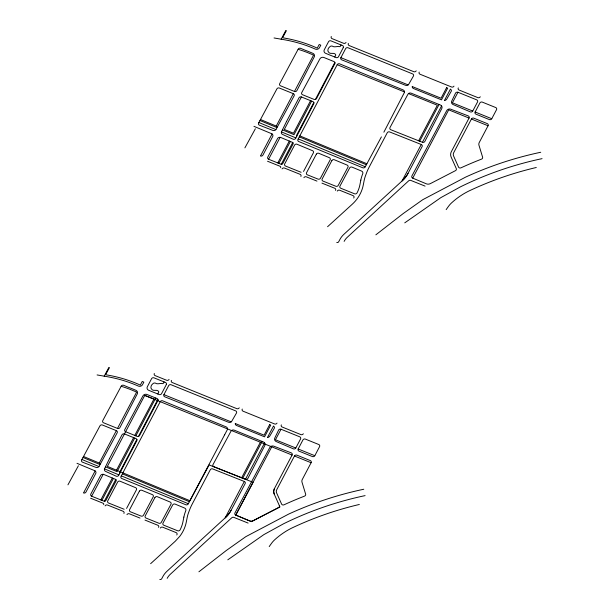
<?xml version="1.0" encoding="UTF-8"?>
<svg xmlns="http://www.w3.org/2000/svg" width="610" height="610" viewBox="0 0 610 610"><rect width="100%" height="100%" fill="white"/><g stroke="black" fill="none" stroke-linecap="round" stroke-linejoin="round"><path stroke-width="0.91" d="M279.334 505.553A1.822 1.632 -12.7 0 1 278.488 507.642L253.424 520.582A4.491 4.018 -12.7 0 1 249.337 520.772L235.78 515.114A1.822 1.632 -12.7 0 1 234.941 512.957L269.757 447.603A3.035 2.714 -12.7 0 1 273.814 446.177L291.275 452.879A1.822 1.632 -12.7 0 1 292.098 455.037L274.409 488.625L273.669 491.317L274.18 493.993L279.937 506.918L251.404 521.641L235.719 515.061L253.058 482.312L209.146 464.934L189.908 500.711L107.36 466.391L144.745 395.41L154.97 399.451M276.238 126.064L293.303 93.665L279.342 88.023A1.822 1.632 -12.7 0 0 276.917 88.869L258.61 123.037A1.822 1.632 -12.7 0 0 259.418 125.187L272.853 130.41A2.425 2.173 -12.7 0 0 276.124 129.274L294.134 95.823A1.822 1.632 -12.7 0 0 293.303 93.665M99.285 463.036L116.342 430.637L102.388 424.995A1.822 1.632 -12.7 0 0 99.964 425.841L81.656 460.009A1.822 1.632 -12.7 0 0 82.457 462.159L95.9 467.382A2.425 2.173 -12.7 0 0 99.163 466.246L117.181 432.795A1.822 1.632 -12.7 0 0 116.342 430.637M100.841 499.903L112.339 478.011M116.51 470.196L133.613 437.629M277.794 162.931L289.292 141.04M310.566 100.658L293.463 133.224L284.313 129.419L301.416 96.952M101.923 500.337L113.414 478.453M134.696 438.064L117.059 471.652L105.538 466.856M135.855 435.86L155.725 398.025M157.776 393.984L158.852 391.94C157.601 388.486 152.652 392.321 151.189 388.448A3.004 2.692 -12.7 0 1 150.922 387.457L151.158 386.046A6.466 5.787 -12.7 0 1 151.669 384.971L153.262 383.377A3.012 2.692 -12.7 0 1 155.153 383.019C157.54 384.681 159.66 383.088 162.115 383.576A1.167 1.037 -12.7 0 0 163.472 383.141L164.113 381.929M278.877 163.366L290.375 141.482M311.649 101.092L294.02 134.673L282.499 129.884M334.73 57.012L335.805 54.969C334.554 51.514 329.613 55.35 328.149 51.476A3.004 2.692 -12.7 0 1 327.875 50.485L328.111 49.074A6.466 5.787 -12.7 0 1 328.622 47.999L330.216 46.406A3.012 2.692 -12.7 0 1 332.114 46.047C334.493 47.71 336.613 46.116 339.068 46.604A1.167 1.037 -12.7 0 0 340.426 46.162L341.066 44.957M104.31 501.283L115.778 479.452M281.263 164.311L292.739 142.481M136.876 439.406L119.43 472.636L119.972 472.857M138.439 436.432L157.906 399.359M313.837 102.434L296.384 135.664L296.925 135.885M315.4 99.453L334.867 62.388M163.922 394.655L168.673 385.611A1.822 1.632 -12.7 0 1 171.105 384.757L235.658 410.881A1.822 1.632 -12.7 0 1 236.482 413.031L231.823 421.129A2.425 2.173 -12.7 0 1 228.582 422.265L164.746 396.805A1.822 1.632 -12.7 0 1 163.93 394.647L231.205 421.868M383.873 132.187L404.232 92.789A2.425 2.173 -12.7 0 0 403.134 89.929L339.495 63.814A1.822 1.632 -12.7 0 0 337.185 64.713L297.909 139.522A1.822 1.632 -12.7 0 0 298.77 141.55L362.736 167.773A1.822 1.632 -12.7 0 0 365.192 166.926L381.402 136.884M340.876 57.683L345.626 48.64A1.822 1.632 -12.7 0 1 348.058 47.786L412.612 73.909A1.822 1.632 -12.7 0 1 413.435 76.059L408.776 84.157A2.425 2.173 -12.7 0 1 405.536 85.293L341.699 59.833A1.822 1.632 -12.7 0 1 340.883 57.668L408.159 84.897M272.083 133.948L260.485 155.977A1.822 1.632 -12.7 0 0 262.91 155.115L272.693 136.541A2.425 2.173 -12.7 0 0 271.61 133.689L253.943 126.339M294.455 91.454A1.822 1.632 -12.7 0 0 296.887 90.6L314.226 56.921A3.035 2.714 -12.7 0 0 312.945 53.383A124.798 111.683 -12.7 0 0 305.366 50.317L300.478 48.281A1.822 1.632 -12.7 0 0 298.183 49.174L279.708 83.661A1.822 1.632 -12.7 0 0 280.524 85.819L294.455 91.454L313.578 55.159A123.342 110.379 -12.7 0 0 298.115 49.303M95.129 470.92L83.532 492.949A1.822 1.632 -12.7 0 0 85.949 492.087L95.732 473.512A2.425 2.173 -12.7 0 0 94.657 470.661L76.99 463.31M117.494 428.426A1.822 1.632 -12.7 0 0 119.926 427.572L137.273 393.892A3.035 2.714 -12.7 0 0 135.992 390.354A124.798 111.683 -12.7 0 0 128.413 387.289L123.525 385.253A1.822 1.632 -12.7 0 0 121.23 386.145L102.754 420.633A1.822 1.632 -12.7 0 0 103.57 422.791L117.494 428.426L136.625 392.131A123.342 110.379 -12.7 0 0 121.161 386.275M268.613 159.24A1.822 1.632 -12.7 0 1 267.775 157.09L277.504 138.623A2.425 2.173 -12.7 0 1 280.768 137.494L292.602 142.412A1.212 1.083 -12.7 0 1 293.143 143.838L282.628 163.831A1.212 1.083 -12.7 0 1 281.096 164.258L268.606 159.24L280.15 137.326M91.653 496.212A1.822 1.632 -12.7 0 1 90.821 494.062L100.543 475.594A2.425 2.173 -12.7 0 1 103.814 474.466L115.648 479.384A1.212 1.083 -12.7 0 1 116.22 480.733L105.759 500.657A1.212 1.083 -12.7 0 1 104.142 501.229L91.653 496.212L103.197 474.298M134.772 435.418L153.933 399.085M303.544 171.448L313.372 152.851A1.822 1.632 -12.7 0 0 312.564 150.708L297.024 144.25A1.822 1.632 -12.7 0 0 294.577 145.104L284.71 163.899A1.822 1.632 -12.7 0 0 285.533 166.042L301.111 172.302M126.583 508.42L136.419 489.822A1.822 1.632 -12.7 0 0 135.611 487.68L120.071 481.221A1.822 1.632 -12.7 0 0 117.623 482.075L107.749 500.871A1.822 1.632 -12.7 0 0 108.58 503.014L124.158 509.274M418.628 140.773L437.347 105.233L408.517 93.566M241.674 477.744L260.394 442.204M419.718 141.207L439.063 104.47M242.765 478.179L262.109 441.442M402.059 180.956L421.266 144.494L389.653 131.943A1.822 1.632 -12.7 0 0 387.228 132.805L369.202 167.026A60.68 54.305 -12.7 0 0 365.985 174.422A60.68 54.305 -12.7 0 1 365.527 175.688A34.709 31.064 -12.7 0 0 364.155 180.507L363.255 185.112A38.11 34.107 -12.7 0 1 352.183 204.297L327.57 226.722M422.433 142.282A1.822 1.632 -12.7 0 0 424.85 141.421L441.754 108.58A3.035 2.714 -12.7 0 0 440.382 105.004L411.14 93.17A2.425 2.173 -12.7 0 0 407.899 94.306L389.981 127.581A1.822 1.632 -12.7 0 0 390.812 129.732L422.433 142.282L441.579 105.919M225.105 517.928L244.313 481.465L212.692 468.915A1.822 1.632 -12.7 0 0 210.275 469.776L192.249 503.997A60.68 54.305 -12.7 0 0 189.031 511.393A60.68 54.305 -12.7 0 1 188.566 512.659A34.709 31.064 -12.7 0 0 187.194 517.478L186.294 522.084A38.11 34.107 -12.7 0 1 179.698 536.434L175.23 541.268L150.617 563.693M245.479 479.254A1.822 1.632 -12.7 0 0 247.896 478.392L264.801 445.552A3.035 2.714 -12.7 0 0 263.428 441.975L234.187 430.141A2.425 2.173 -12.7 0 0 230.938 431.278L213.02 464.553A1.822 1.632 -12.7 0 0 213.858 466.703L245.479 479.254L264.626 442.89M336.766 242.422A1.456 1.304 -12.7 0 0 338.702 241.735L339.785 239.669A20.633 18.46 -12.7 0 1 343.979 234.248L402.356 180.682A28.022 25.079 -12.7 0 0 408.021 173.377L422.105 146.644A1.822 1.632 -12.7 0 0 421.266 144.494M159.805 579.393A1.456 1.304 -12.7 0 0 161.742 578.707L162.832 576.641A20.633 18.46 -12.7 0 1 167.026 571.227L225.403 517.654A28.022 25.079 -12.7 0 0 231.068 510.349L245.151 483.616A1.822 1.632 -12.7 0 0 244.313 481.465M412.734 178.143L448.708 109.83L469.052 118.066L451.362 151.654A7.404 6.626 -12.7 0 0 451.133 157.022L456.288 168.581A1.822 1.632 -12.7 0 1 455.441 170.67L430.386 183.61A4.491 4.018 -12.7 0 1 426.291 183.801L412.734 178.143A1.822 1.632 -12.7 0 1 411.903 175.985L446.718 110.631A3.035 2.714 -12.7 0 1 450.767 109.205L468.236 115.908A1.822 1.632 -12.7 0 1 469.052 118.066M457.965 92.262L452.414 102.808L472.75 111.035L477.516 101.992A1.822 1.632 -12.7 0 0 476.692 99.842L457.973 92.27A1.822 1.632 -12.7 0 0 455.54 93.124L451.789 100.993A3.035 2.714 -12.7 0 0 453.169 104.569L470.325 111.882A1.822 1.632 -12.7 0 0 472.758 111.028M235.78 515.114L271.755 446.802M281.019 429.242A1.822 1.632 -12.7 0 0 278.724 429.875L274.835 437.965A3.035 2.714 -12.7 0 0 276.208 441.541L293.623 448.937A1.822 1.632 -12.7 0 0 295.804 447.999L300.562 438.964A1.822 1.632 -12.7 0 0 299.739 436.813L281.019 429.242L275.453 439.779L295.797 448.007M471.431 119.026L453.748 152.599A4.735 4.239 -12.7 0 0 453.604 156.03L458.522 167.056A1.822 1.632 -12.7 0 0 460.962 167.834A330.704 295.957 -12.7 0 1 481.488 159.149A1.822 1.632 -12.7 0 0 482.594 157.144L478.98 145.287A4.491 4.018 -12.7 0 1 479.277 142.45L488.069 125.744A1.822 1.632 -12.7 0 0 487.245 123.601L473.612 118.104A1.822 1.632 -12.7 0 0 471.423 119.041L488.061 125.759M475.129 112.011L479.887 102.976A1.822 1.632 -12.7 0 1 482.319 102.122L495.701 107.535A1.822 1.632 -12.7 0 1 496.532 109.686L491.767 118.721A1.822 1.632 -12.7 0 1 489.334 119.575L475.952 114.161A1.822 1.632 -12.7 0 1 475.137 111.996L491.767 118.729M294.477 455.998L276.795 489.571A4.735 4.239 -12.7 0 0 276.65 493.01L281.568 504.028A1.822 1.632 -12.7 0 0 284.008 504.813A330.704 295.957 -12.7 0 1 304.535 496.121A1.822 1.632 -12.7 0 0 305.633 494.115L302.026 482.258A4.491 4.018 -12.7 0 1 302.316 479.422L311.115 462.723A1.822 1.632 -12.7 0 0 310.292 460.573L296.902 455.151A1.822 1.632 -12.7 0 0 294.47 456.013L311.108 462.731M298.176 448.983L302.934 439.947A1.822 1.632 -12.7 0 1 305.366 439.093L318.748 444.507A1.822 1.632 -12.7 0 1 319.571 446.657L314.813 455.693A1.822 1.632 -12.7 0 1 312.381 456.547L298.999 451.133A1.822 1.632 -12.7 0 1 298.176 448.975L314.806 455.7M281.149 39.2L285.823 30.5L286.357 30.729L282.575 37.759L284.771 38.14A131.836 117.982 -12.7 0 1 317.284 48.121L319.198 44.499L320.807 45.17L319.465 47.717A3.035 2.714 -12.7 0 1 315.324 49.105A130.014 116.357 -12.7 0 0 284.344 39.749L274.042 37.965M104.196 376.172L108.87 367.472L109.403 367.7L105.621 374.731L107.81 375.112A131.836 117.982 -12.7 0 1 140.33 385.093L142.244 381.471L143.853 382.142L142.511 384.689A3.035 2.714 -12.7 0 1 138.371 386.077A130.014 116.357 -12.7 0 0 107.391 376.721L97.089 374.937M244.9 147.864L255.354 128.763M67.946 484.836L78.4 465.735M375.859 234.827L403.24 213.538L422.776 199.683L465.56 177.144A319.175 285.64 -12.7 0 1 540.727 152.264M198.898 571.799L226.279 550.51L245.822 536.655L288.606 514.116A319.175 285.64 -12.7 0 1 363.773 489.243M404.743 222.856L440.855 197.625L460.611 186.759A311.893 279.121 -12.7 0 1 542.054 158.646M227.789 559.827L263.901 534.596L283.658 523.731A311.893 279.121 -12.7 0 1 365.1 495.617M267.561 161.253L280.051 166.271A1.212 1.083 -12.7 0 1 280.608 167.704M316.964 181.109L306.342 176.839A1.822 1.632 -12.7 0 0 303.917 177.693M321.95 183.114L334.73 188.254A1.822 1.632 -12.7 0 1 335.553 190.411M90.608 498.225L103.098 503.242A1.212 1.083 -12.7 0 1 103.654 504.676M140.01 518.081L129.389 513.811A1.822 1.632 -12.7 0 0 126.964 514.665M144.989 520.086L157.769 525.225A1.822 1.632 -12.7 0 1 158.592 527.383M337.193 64.706L404.476 91.927M144.745 395.41L292.091 455.052M425.071 186.111L410.812 180.415A1.822 1.632 -12.7 0 0 408.654 180.842L347.334 237.244A15.776 14.121 -12.7 0 0 344.131 241.385M260.493 119.514L277.535 126.598M299.823 135.862L366.869 163.739M259.959 120.521L277.001 127.604M299.296 136.869L366.335 164.738M258.884 122.519L275.918 129.602M281.454 131.905L295.873 137.898M298.237 138.882L365.283 166.751M248.117 523.083L233.859 517.387A1.822 1.632 -12.7 0 0 231.701 517.814L170.381 574.216A15.776 14.121 -12.7 0 0 167.178 578.356M83.54 456.493L100.574 463.57M83.006 457.492L100.048 464.576M122.335 473.84L189.382 501.71M81.931 459.49L98.957 466.574M104.501 468.876L118.912 474.87M121.283 475.853L188.322 503.723M274.18 493.993A7.404 6.626 -12.7 0 1 274.409 488.625M536.297 167.491A303.635 271.74 -12.7 0 0 468.45 191.227L466.963 192.005A63.226 56.585 -12.7 0 0 462.441 194.605A71.515 63.997 -12.7 0 0 451.758 202.711A24.27 21.724 -12.7 0 0 448.563 206.256A150.647 134.818 -12.7 0 0 446.162 209.626M408.021 173.377A28.037 25.094 -12.7 0 1 402.356 180.69M282.072 168.917A1.822 1.632 -12.7 0 1 284.496 168.063L300.059 174.315A1.822 1.632 -12.7 0 1 300.89 176.465M346 42.433A1.822 1.632 -12.7 0 1 343.567 43.287L332.107 38.651A1.822 1.632 -12.7 0 1 331.283 36.501M480.268 96.769A1.822 1.632 -12.7 0 1 477.836 97.623L459.116 90.051A1.822 1.632 -12.7 0 1 458.293 87.901M453.977 86.132A1.822 1.632 -12.7 0 1 451.537 86.986L420.031 74.229A1.822 1.632 -12.7 0 1 419.207 72.087M416.188 70.836A1.822 1.632 -12.7 0 1 413.755 71.69L349.194 45.567A1.822 1.632 -12.7 0 1 348.371 43.417M337.284 191.098A1.822 1.632 -12.7 0 1 339.709 190.251L353.06 195.619A1.822 1.632 -12.7 0 1 353.724 198.029M160.331 528.077A1.822 1.632 -12.7 0 1 162.756 527.223L176.107 532.591A1.822 1.632 -12.7 0 1 176.763 535.008M231.068 510.349A28.037 25.094 -12.7 0 1 225.395 517.661M239.234 407.808A1.822 1.632 -12.7 0 1 236.802 408.662L172.241 382.539A1.822 1.632 -12.7 0 1 171.41 380.388M277.016 423.104A1.822 1.632 -12.7 0 1 274.584 423.958L243.077 411.201A1.822 1.632 -12.7 0 1 242.254 409.058M303.315 433.74A1.822 1.632 -12.7 0 1 300.882 434.594L282.163 427.023A1.822 1.632 -12.7 0 1 281.34 424.873M169.046 379.405A1.822 1.632 -12.7 0 1 166.614 380.259L155.153 375.623A1.822 1.632 -12.7 0 1 154.33 373.472M105.111 505.888A1.822 1.632 -12.7 0 1 107.543 505.034L123.106 511.287A1.822 1.632 -12.7 0 1 123.929 513.437M269.208 546.598A150.647 134.818 -12.7 0 1 271.602 543.228A24.27 21.724 -12.7 0 1 274.797 539.682A71.507 63.997 -12.7 0 1 285.488 531.577A63.219 56.578 -12.7 0 1 290.009 528.977L291.496 528.199A303.635 271.74 -12.7 0 1 359.343 504.47M183.869 517.082L182.969 521.687A34.709 31.064 -12.7 0 1 180.064 529.915A1.822 1.632 -12.7 0 1 177.64 530.776L163.831 525.225A1.822 1.632 -12.7 0 1 163.007 523.067L172.683 504.95A1.822 1.632 -12.7 0 1 175.131 504.112L184.601 508.046A2.425 2.173 -12.7 0 1 185.814 510.578A29.852 26.718 -12.7 0 1 185.432 511.645A38.11 34.107 -12.7 0 0 183.869 517.082M360.823 180.11L359.923 184.716A34.709 31.064 -12.7 0 1 357.025 192.943A1.822 1.632 -12.7 0 1 354.593 193.805L340.784 188.254A1.822 1.632 -12.7 0 1 339.961 186.096L349.637 167.979A1.822 1.632 -12.7 0 1 352.084 167.14L361.555 171.075A2.425 2.173 -12.7 0 1 362.767 173.606A29.852 26.718 -12.7 0 1 362.386 174.673A38.11 34.107 -12.7 0 0 360.823 180.11M224.632 434.785L188.231 503.898A1.822 1.632 -12.7 0 1 185.783 504.745L121.817 478.522A1.822 1.632 -12.7 0 1 120.91 476.608L160.232 401.685A1.822 1.632 -12.7 0 1 162.542 400.785L226.18 426.901A2.425 2.173 -12.7 0 1 227.278 429.76L224.632 434.785M109.586 458.423L104.623 468.602A2.425 2.173 -12.7 0 0 105.705 471.454L116.213 476.189A1.822 1.632 -12.7 0 0 118.668 475.342L136.831 440.74A1.822 1.632 -12.7 0 0 136.007 438.598L124.471 433.931A1.822 1.632 -12.7 0 0 122.038 434.785L109.586 458.423M286.548 121.451L281.576 131.63A2.425 2.173 -12.7 0 0 282.659 134.482L293.166 139.217A1.822 1.632 -12.7 0 0 295.621 138.371L313.792 103.769A1.822 1.632 -12.7 0 0 312.96 101.626L301.424 96.959A1.822 1.632 -12.7 0 0 299.06 97.699L286.548 121.451M157.86 400.701L139.576 435.517A1.822 1.632 -12.7 0 1 137.143 436.379L125.614 431.712A1.822 1.632 -12.7 0 1 124.791 429.562L142.908 395.905A3.035 2.714 -12.7 0 1 146.964 394.479L157.037 398.551A1.822 1.632 -12.7 0 1 157.86 400.701M166.301 384.628L161.551 393.671A1.822 1.632 -12.7 0 1 159.118 394.525L148.718 390.316A3.035 2.714 -12.7 0 1 147.345 386.732L151.577 378.696A1.822 1.632 -12.7 0 1 154.01 377.842L165.478 382.478A1.822 1.632 -12.7 0 1 166.301 384.628M334.814 63.73L316.529 98.546A1.822 1.632 -12.7 0 1 314.097 99.407L302.568 94.741A1.822 1.632 -12.7 0 1 301.744 92.59L319.869 58.934A3.035 2.714 -12.7 0 1 323.918 57.508L333.99 61.58A1.822 1.632 -12.7 0 1 334.814 63.73M343.255 47.656L338.512 56.699A1.822 1.632 -12.7 0 1 336.072 57.553L325.671 53.344A3.035 2.714 -12.7 0 1 324.299 49.761L328.531 41.724A1.822 1.632 -12.7 0 1 330.963 40.87L342.431 45.506A1.822 1.632 -12.7 0 1 343.255 47.656M316.361 154.155L306.571 172.676A1.822 1.632 -12.7 0 0 307.394 174.834L318.016 179.096A1.822 1.632 -12.7 0 0 320.441 178.242L330.17 159.835A1.822 1.632 -12.7 0 0 329.362 157.693L318.809 153.308A1.822 1.632 -12.7 0 0 316.361 154.155M139.408 491.126L129.617 509.655A1.822 1.632 -12.7 0 0 130.441 511.805L141.062 516.068A1.822 1.632 -12.7 0 0 143.487 515.214L153.217 496.807A1.822 1.632 -12.7 0 0 152.408 494.664L141.855 490.28A1.822 1.632 -12.7 0 0 139.408 491.126M331.87 160.598L322.171 178.951A1.822 1.632 -12.7 0 0 322.995 181.101L335.805 186.248A1.822 1.632 -12.7 0 0 338.23 185.402L347.936 167.231A1.822 1.632 -12.7 0 0 347.128 165.081L334.318 159.751A1.822 1.632 -12.7 0 0 331.87 160.598M154.917 497.569L145.218 515.923A1.822 1.632 -12.7 0 0 146.042 518.073L158.844 523.22A1.822 1.632 -12.7 0 0 161.269 522.374L170.983 504.203A1.822 1.632 -12.7 0 0 170.175 502.053L157.365 496.723A1.822 1.632 -12.7 0 0 154.917 497.569M446.604 87.665L441.053 98.21L412.2 86.536A2.425 2.173 -12.7 0 0 413.542 88.534L441.495 99.849L447.687 88.099L446.604 87.665M269.643 424.636L264.092 435.182L235.246 423.508A2.425 2.173 -12.7 0 0 236.588 425.505L264.542 436.821L270.726 425.071L269.643 424.636M450.386 89.197L444.4 100.566A3.035 2.714 -12.7 0 0 446.833 98.942L451.225 91.347A1.822 1.632 -12.7 0 0 450.386 89.197M273.433 426.169L267.447 437.538A3.035 2.714 -12.7 0 0 269.879 435.914L274.271 428.319A1.822 1.632 -12.7 0 0 273.433 426.169"/></g></svg>
